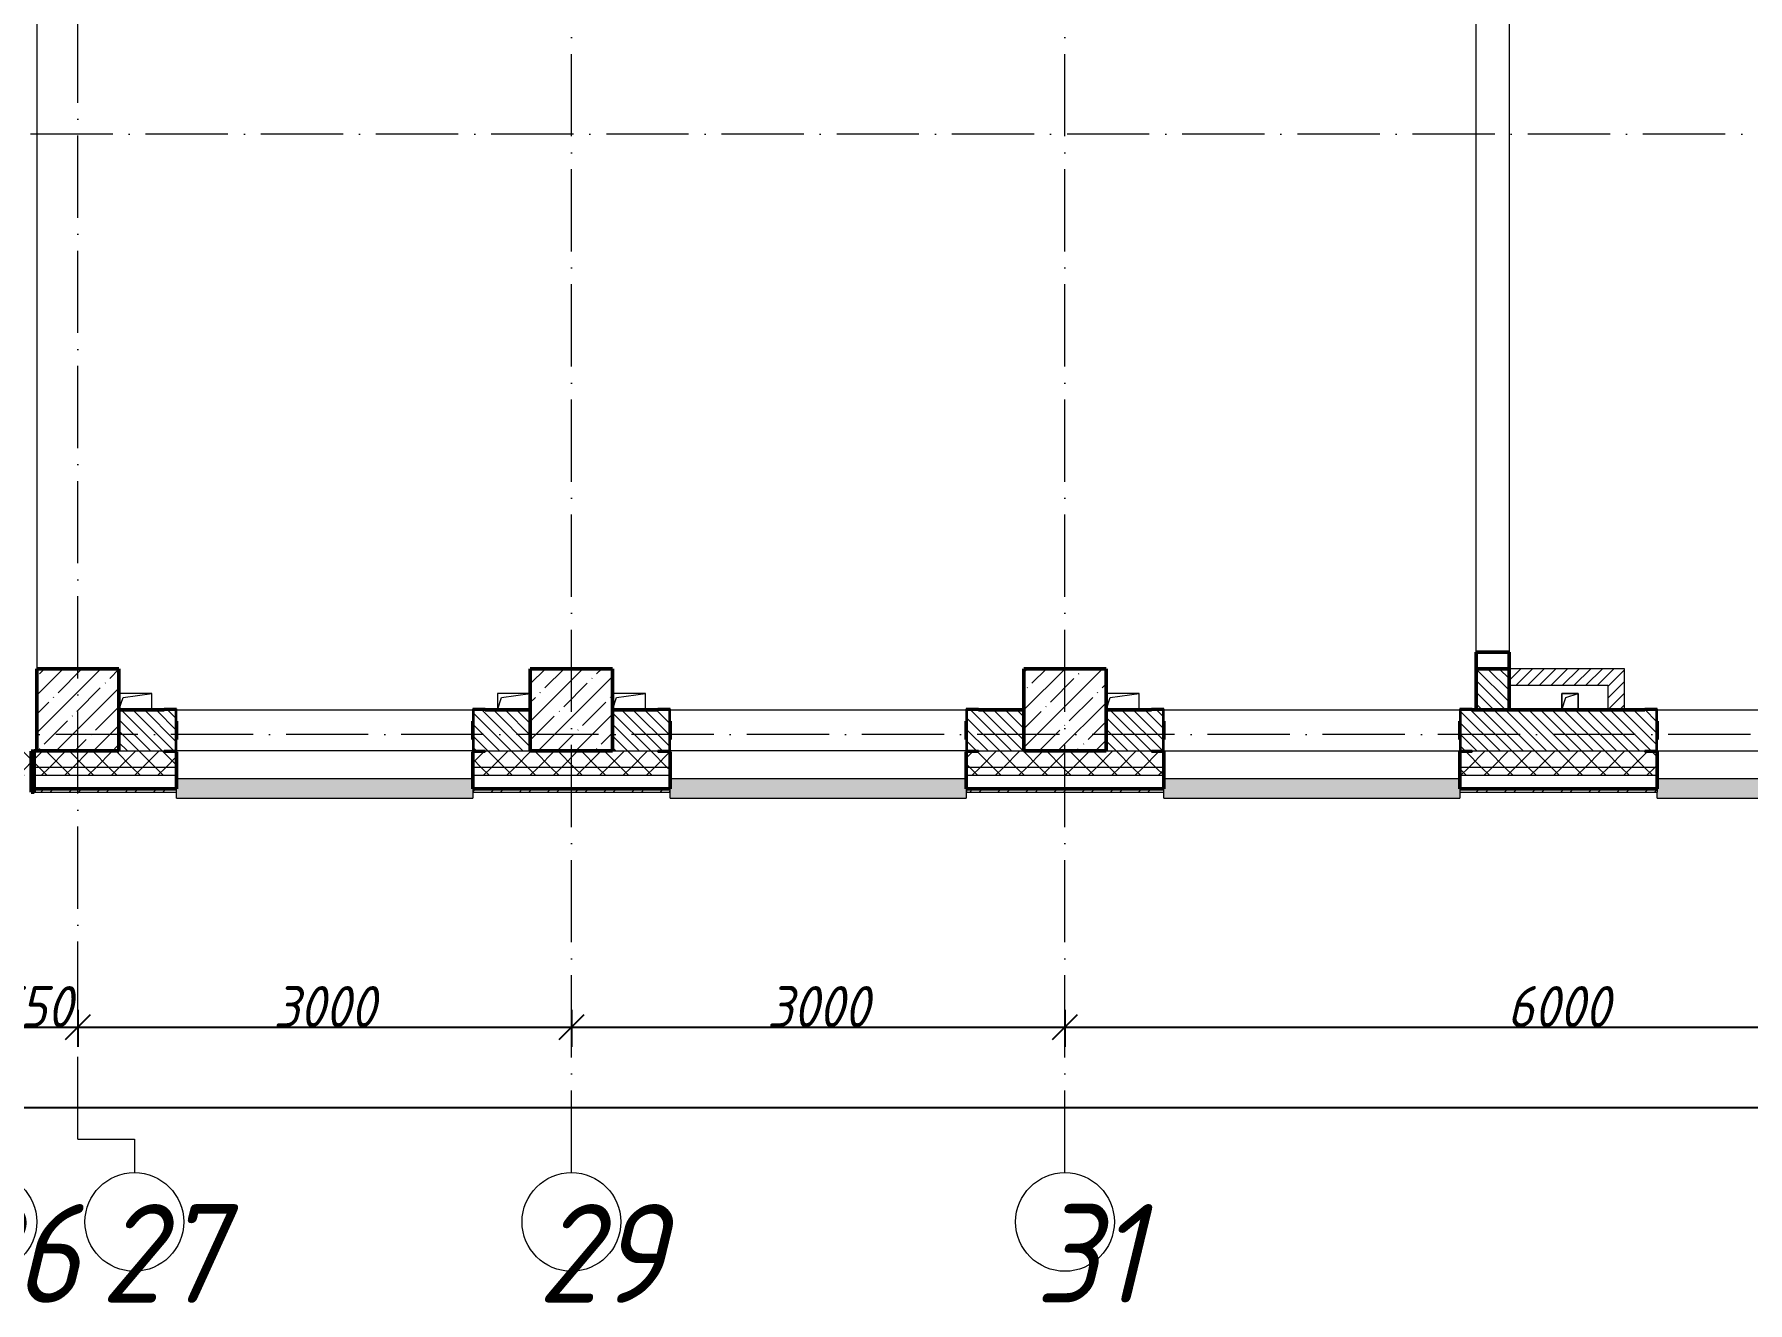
# Model space of a CAD drawing. Header units: millimetres. Extents: x -12989 to 629078, y -109036 to 555275.
# Drawn here: x 551348 to 561763, y 260618 to 268330 of the extents above; entities that cross this region are included whole.
import ezdxf

# ---------------------------------------------------------------- set-up
doc = ezdxf.new("R2010")
doc.units = ezdxf.units.MM
doc.linetypes.add('50_200_ШТРИХ_1Т_ш5_п1_п1_', pattern=[700, 500, -100, 0, -100])
for name, color, linetype, lineweight in [('A-____-____-DIMS', 7, 'Continuous', 9), ('A-FLOR-____-OTLN', 7, 'Continuous', 9), ('A-GENM-____-MCUT', 7, 'Continuous', 25), ('A-GENM-____-OTLN', 7, 'Continuous', 9), ('A-GENM-____-OTLN-1', 7, 'Continuous', 25), ('A-GLAZ-____-OTLN', 7, 'Continuous', 9), ('A-WALL-____-MCUT-2', 7, 'Continuous', 50), ('A-WALL-____-MCUT-3', 7, 'Continuous', 9), ('A-WALL-____-OTLN', 7, 'Continuous', 9), ('A-WALL-____-PATT-1', 7, 'Continuous', 9), ('A-WALL-FNSH-MCUT-1', 7, 'Continuous', 9), ('I-WALL-____-OTLN', 7, 'Continuous', 9), ('S-COLS-____-MCUT', 7, 'Continuous', 50), ('S-COLS-____-OTLN', 7, 'Continuous', 9), ('S-GRID-____-IDEN', 7, 'Continuous', 9), ('S-GRID-____-OTLN', 7, 'Continuous', 9), ('S-GRID-____-OTLN-1', 7, '50_200_ШТРИХ_1Т_ш5_п1_п1_', 9)]:
    doc.layers.add(name, color=color, linetype=linetype, lineweight=lineweight)
doc.layers.add('A-GLAZ-____-OTLN-1', color=7, linetype='Continuous', lineweight=9, true_color=0xc0c0c0)
doc.styles.add('ISOCPEUR_I', font='isocpeui.ttf', dxfattribs={"width": 0.9, "height": 2.5})
doc.styles.add('ISOCPEUR_I_9', font='isocpeui.ttf', dxfattribs={"width": 0.9, "height": 250})
doc.dimstyles.new('ISO-2_5_0_9К_БОЛЬШОЙ_ОСИ', dxfattribs={"dimscale": 304.8, "dimtxt": 248.995294, "dimasz": 0.492126, "dimexe": 0.393701, "dimexo": 0, "dimgap": 0, "dimtad": 1, "dimdec": 0, "dimzin": 0, "dimdsep": 46, "dimtxsty": 'ISOCPEUR_I_9', "dimblk1": 'OBLIQUE', "dimblk2": 'OBLIQUE', "dimsah": 1, "dimcen": 0.09, "dimdle": 0.393701, "dimazin": 0, "dimtfac": 1, "dimtdec": 4, "dimtix": 1, "dimtmove": 0, "dimatfit": 3, "dimfxl": 1, "dimtvp": 1, "dimtolj": 1, "dimtzin": 0, "dimarcsym": 2})
pattern_1 = [(135, (513013.31, 265891.49), (-35.35534, -35.35534), [])]
pattern_2 = [(45, (513013.31, 265891.49), (-35.35534, 35.35534), [])]
pattern_3 = [(45, (513013.31, 265891.49), (-70.71068, 70.71068), []), (135, (513013.31, 265891.49), (-70.71068, -70.71068), [])]

# ---------------------------------------------------------------- blocks, each defined once
blk = doc.blocks.new('BSC_Колонна _Прямоугольная - 500х500-V73-АР1_План отверстий 1 этажа в осях 1-64_А-ГГ')
at = {"layer": 'S-COLS-____-OTLN'}
h = blk.add_hatch(dxfattribs=at)
h.set_pattern_fill('FP_105', color=256, style=0, pattern_type=2)
h.set_pattern_definition([(45, (-41600, 1668.96), (-114.04925, 114.04925), []), (45, (-41485.95, 1668.96), (-114.04925, 114.04925), [201.613, -40.323, 3.353, -36.97])])
h.paths.add_polyline_path([(-80, -250), (250, -250), (250, 250), (-250, 250), (-250, -250)], flags=0)
at = {"layer": 'S-COLS-____-MCUT'}
for p, q in [((250, 250), (-250, 250)), ((-250, 250), (-250, -250)), ((250, -250), (250, 250)), ((-250, -250), (250, -250))]:
    blk.add_line(p, q, dxfattribs=at)
blk = doc.blocks.new('BSC_Колонна _Прямоугольная - 500х500-V96-АР1_План отверстий 1 этажа в осях 1-64_А-ГГ')
at = {"layer": 'S-COLS-____-OTLN'}
h = blk.add_hatch(dxfattribs=at)
h.set_pattern_fill('FP_128', color=256, style=0, pattern_type=2)
h.set_pattern_definition([(45, (-38600, 1668.96), (-114.04925, 114.04925), []), (45, (-38485.95, 1668.96), (-114.04925, 114.04925), [201.613, -40.323, 3.353, -36.97])])
h.paths.add_polyline_path([(-250, -250), (250, -250), (250, 250), (-250, 250), (-250, -177)], flags=0)
at = {"layer": 'S-COLS-____-MCUT'}
for p, q in [((250, 250), (-250, 250)), ((-250, 250), (-250, -250)), ((250, -250), (250, 250)), ((-250, -250), (250, -250))]:
    blk.add_line(p, q, dxfattribs=at)
blk = doc.blocks.new('BSC_Колонна _Прямоугольная - 500х500-V98-АР1_План отверстий 1 этажа в осях 1-64_А-ГГ')
at = {"layer": 'S-COLS-____-OTLN'}
h = blk.add_hatch(dxfattribs=at)
h.set_pattern_fill('FP_130', color=256, style=0, pattern_type=2)
h.set_pattern_definition([(45, (-44600, 1668.96), (-114.04925, 114.04925), []), (45, (-44485.95, 1668.96), (-114.04925, 114.04925), [201.613, -40.323, 3.353, -36.97])])
h.paths.add_polyline_path([(-250, -250), (250, -250), (250, 250), (-250, 250)], flags=0)
at = {"layer": 'S-COLS-____-MCUT'}
for p, q in [((250, 250), (-250, 250)), ((-250, 250), (-250, -250)), ((250, -250), (250, 250)), ((-250, -250), (250, -250))]:
    blk.add_line(p, q, dxfattribs=at)
blk = doc.blocks.new('Фахверк_СКБ_Уголок - 250_2700-27497298-АР1_План отверстий 1 этажа в осях 1-64_А-ГГ')
at = {"layer": 'A-GENM-____-MCUT'}
for p, q in [((200, 181), (125, 181)), ((125, 181), (125, 106)), ((125, 106), (131, 106)), ((131, 106), (131, 175)), ((131, 175), (200, 175)), ((200, 175), (200, 181)), ((131, -6), (125, -6)), ((125, -6), (125, -81)), ((125, -81), (200, -81)), ((131, -75), (131, -6)), ((200, -75), (131, -75)), ((200, -81), (200, -75))]:
    blk.add_line(p, q, dxfattribs=at)
blk = doc.blocks.new('AR_Отверстие прямоугольное _в плите_ - AR_Отверстие прямоугольное _в плите_-30459868-АР1_План отверстий 1 этажа в осях 1-64_А-ГГ')
at = {"layer": 'A-GENM-____-OTLN'}
for p, q in [((50, 50), (-50, 50)), ((-50, 50), (-50, -50)), ((-50, -50), (-25, 25)), ((-25, 25), (50, 50)), ((50, -50), (50, 50))]:
    blk.add_line(p, q, dxfattribs=at)
blk = doc.blocks.new('AR_Отверстие прямоугольное _в плите_ - AR_Отверстие прямоугольное _в плите_-V170-АР1_План отверстий 1 этажа в осях 1-64_А-ГГ')
at = {"layer": 'A-GENM-____-OTLN'}
for p, q in [((100, 50), (-100, 50)), ((-100, -50), (-75, 25)), ((-75, 25), (100, 50)), ((100, -50), (100, 50))]:
    blk.add_line(p, q, dxfattribs=at)
blk = doc.blocks.new('AR_Отверстие прямоугольное _в плите_ - AR_Отверстие прямоугольное _в плите_-30511715-АР1_План отверстий 1 этажа в осях 1-64_А-ГГ')
at = {"layer": 'A-GENM-____-OTLN'}
for p, q in [((100, 50), (-100, 50)), ((-100, 50), (-100, -50)), ((-100, -50), (-75, 25)), ((-75, 25), (100, 50))]:
    blk.add_line(p, q, dxfattribs=at)
blk = doc.blocks.new('Отлив_СКБ - Отлив витража_120_НВФ-31885687-АР1_План отверстий 1 этажа в осях 1-64_А-ГГ')
at = {"layer": 'A-GLAZ-____-OTLN-1'}
for points in [[(0, -2), (1800, -2), (1800, 0), (0, 0)], [(0, -120), (1800, -120), (1800, -2), (0, -2), (0, -83)]]:
    blk.add_hatch(color=256, dxfattribs=at).paths.add_polyline_path(points, flags=0)
at = {"layer": 'A-GLAZ-____-OTLN'}
for p, q in [((0, 0), (1800, 0)), ((1800, -2), (0, -2)), ((0, -120), (0, -83)), ((1800, -63), (1800, -120)), ((0, -120), (1800, -120))]:
    blk.add_line(p, q, dxfattribs=at)
blk = doc.blocks.new('Отлив_СКБ - Отлив витража_120_НВФ-V210-АР1_План отверстий 1 этажа в осях 1-64_А-ГГ')
at = {"layer": 'A-GLAZ-____-OTLN-1'}
for points in [[(0, -2), (1800, -2), (1800, 0), (0, 0)], [(51, -120), (1800, -120), (1800, -2), (0, -2), (0, -120)]]:
    blk.add_hatch(color=256, dxfattribs=at).paths.add_polyline_path(points, flags=0)
at = {"layer": 'A-GLAZ-____-OTLN'}
for p, q in [((0, 0), (1800, 0)), ((1800, -2), (0, -2)), ((0, -120), (0, -83)), ((1800, -83), (1800, -120)), ((0, -120), (1800, -120))]:
    blk.add_line(p, q, dxfattribs=at)
blk = doc.blocks.new('Стены 7 - Стены 4-31196221-АР1_План отверстий 1 этажа в осях 1-64_А-ГГ')
at = {"layer": 'A-WALL-____-MCUT-2'}
for p, q in [((-1799, 41030), (-1799, 41010)), ((-1549, 41030), (-1799, 41030)), ((-1799, 41010), (-1549, 41010)), ((-1549, 41010), (-1549, 41030))]:
    blk.add_line(p, q, dxfattribs=at)
blk = doc.blocks.new('BSC_Колонна _Прямоугольная1 - 200х100 _металл_-35572301-АР1_План отверстий 1 этажа в осях 1-64_А-ГГ')
at = {"layer": 'S-COLS-____-MCUT'}
for p, q in [((100, 50), (-100, 50)), ((-100, 50), (-100, -50)), ((100, -50), (100, 50)), ((-100, -50), (100, -50))]:
    blk.add_line(p, q, dxfattribs=at)
blk = doc.blocks.new('Ось сетки - Круг_Ø6_00__ISO-2_5_0_9K_-25732049-АР1_План отверстий 1 этажа в осях 1-64_А-ГГ')
at = {"layer": 'S-GRID-____-IDEN'}
blk.add_circle((0, 0), 3, dxfattribs=at)
blk = doc.blocks.new('_Oblique')
at = {"color": 0, "linetype": 'ByBlock', "lineweight": -2}
blk.add_line((-0.5, -0.5), (0.5, 0.5), dxfattribs=at)
blk = doc.blocks.new('*D5744')
at = {"layer": 'A-____-____-DIMS', "color": 0, "lineweight": -2, "transparency": 16777216}
for p, q in [((551063, 262399), (551063, 262173)), ((551613, 262399), (551613, 262173)), ((550943, 262293), (551733, 262293))]:
    blk.add_line(p, q, dxfattribs=at)
at = {"layer": 'Defpoints', "color": 0, "transparency": 16777216}
for p in [(551063, 262399), (551613, 262399), (551613, 262293)]:
    blk.add_point(p, dxfattribs=at)
at = {"layer": 'A-____-____-DIMS', "color": 0, "lineweight": -2, "transparency": 16777216, "xscale": 150, "yscale": 150, "zscale": 150, "rotation": 180}
blk.add_blockref('_Oblique', (551063, 262293), dxfattribs=at)
at = {"layer": 'A-____-____-DIMS', "color": 0, "lineweight": -2, "transparency": 16777216, "xscale": 150, "yscale": 150, "zscale": 150}
blk.add_blockref('_Oblique', (551613, 262293), dxfattribs=at)
at = {"layer": 'A-____-____-DIMS', "color": 0, "transparency": 16777216, "insert": (551338, 262418), "char_height": 250, "width": 568.86, "attachment_point": 5, "style": 'ISOCPEUR_I_9'}
blk.add_mtext('\\A1;550', dxfattribs=at)
blk = doc.blocks.new('*D5745')
at = {"layer": 'A-____-____-DIMS', "color": 0, "lineweight": -2, "transparency": 16777216}
for p, q in [((551613, 262399), (551613, 262173)), ((554613, 262399), (554613, 262173)), ((551493, 262293), (554733, 262293))]:
    blk.add_line(p, q, dxfattribs=at)
at = {"layer": 'Defpoints', "color": 0, "transparency": 16777216}
for p in [(551613, 262399), (554613, 262399), (554613, 262293)]:
    blk.add_point(p, dxfattribs=at)
at = {"layer": 'A-____-____-DIMS', "color": 0, "lineweight": -2, "transparency": 16777216, "xscale": 150, "yscale": 150, "zscale": 150, "rotation": 180}
blk.add_blockref('_Oblique', (551613, 262293), dxfattribs=at)
at = {"layer": 'A-____-____-DIMS', "color": 0, "lineweight": -2, "transparency": 16777216, "xscale": 150, "yscale": 150, "zscale": 150}
blk.add_blockref('_Oblique', (554613, 262293), dxfattribs=at)
at = {"layer": 'A-____-____-DIMS', "color": 0, "transparency": 16777216, "insert": (553113, 262418), "char_height": 250, "width": 758.48, "attachment_point": 5, "style": 'ISOCPEUR_I_9'}
blk.add_mtext('\\A1;3000', dxfattribs=at)
blk = doc.blocks.new('*D5746')
at = {"layer": 'A-____-____-DIMS', "color": 0, "lineweight": -2, "transparency": 16777216}
for p, q in [((554613, 262399), (554613, 262173)), ((557613, 262399), (557613, 262173)), ((554493, 262293), (557733, 262293))]:
    blk.add_line(p, q, dxfattribs=at)
at = {"layer": 'Defpoints', "color": 0, "transparency": 16777216}
for p in [(554613, 262399), (557613, 262399), (557613, 262293)]:
    blk.add_point(p, dxfattribs=at)
at = {"layer": 'A-____-____-DIMS', "color": 0, "lineweight": -2, "transparency": 16777216, "xscale": 150, "yscale": 150, "zscale": 150, "rotation": 180}
blk.add_blockref('_Oblique', (554613, 262293), dxfattribs=at)
at = {"layer": 'A-____-____-DIMS', "color": 0, "lineweight": -2, "transparency": 16777216, "xscale": 150, "yscale": 150, "zscale": 150}
blk.add_blockref('_Oblique', (557613, 262293), dxfattribs=at)
at = {"layer": 'A-____-____-DIMS', "color": 0, "transparency": 16777216, "insert": (556113, 262418), "char_height": 250, "width": 758.48, "attachment_point": 5, "style": 'ISOCPEUR_I_9'}
blk.add_mtext('\\A1;3000', dxfattribs=at)
blk = doc.blocks.new('*D5747')
at = {"layer": 'A-____-____-DIMS', "color": 0, "lineweight": -2, "transparency": 16777216}
for p, q in [((557613, 262399), (557613, 262173)), ((563613, 262399), (563613, 262173)), ((557493, 262293), (563733, 262293))]:
    blk.add_line(p, q, dxfattribs=at)
at = {"layer": 'Defpoints', "color": 0, "transparency": 16777216}
for p in [(557613, 262399), (563613, 262399), (563613, 262293)]:
    blk.add_point(p, dxfattribs=at)
at = {"layer": 'A-____-____-DIMS', "color": 0, "lineweight": -2, "transparency": 16777216, "xscale": 150, "yscale": 150, "zscale": 150, "rotation": 180}
blk.add_blockref('_Oblique', (557613, 262293), dxfattribs=at)
at = {"layer": 'A-____-____-DIMS', "color": 0, "lineweight": -2, "transparency": 16777216, "xscale": 150, "yscale": 150, "zscale": 150}
blk.add_blockref('_Oblique', (563613, 262293), dxfattribs=at)
at = {"layer": 'A-____-____-DIMS', "color": 0, "transparency": 16777216, "insert": (560613, 262418), "char_height": 250, "width": 758.48, "attachment_point": 5, "style": 'ISOCPEUR_I_9'}
blk.add_mtext('\\A1;6000', dxfattribs=at)
blk = doc.blocks.new('*D5763')
at = {"layer": 'A-____-____-DIMS', "color": 0, "lineweight": -2, "transparency": 16777216}
for p, q in [((510663, 261911), (510663, 261685)), ((614163, 261911), (614163, 261685)), ((510543, 261805), (614283, 261805))]:
    blk.add_line(p, q, dxfattribs=at)
at = {"layer": 'Defpoints', "color": 0, "transparency": 16777216}
for p in [(510663, 261911), (614163, 261911), (614163, 261805)]:
    blk.add_point(p, dxfattribs=at)
at = {"layer": 'A-____-____-DIMS', "color": 0, "lineweight": -2, "transparency": 16777216, "xscale": 150, "yscale": 150, "zscale": 150, "rotation": 180}
blk.add_blockref('_Oblique', (510663, 261805), dxfattribs=at)
at = {"layer": 'A-____-____-DIMS', "color": 0, "lineweight": -2, "transparency": 16777216, "xscale": 150, "yscale": 150, "zscale": 150}
blk.add_blockref('_Oblique', (614163, 261805), dxfattribs=at)
at = {"layer": 'A-____-____-DIMS', "color": 0, "transparency": 16777216, "insert": (562413, 261930), "char_height": 250, "width": 1080.26, "attachment_point": 5, "style": 'ISOCPEUR_I_9'}
blk.add_mtext('\\A1;103500', dxfattribs=at)

msp = doc.modelspace()

# ---------------------------------------------------------------- hatches: boundary and pattern name
at = {"layer": 'A-WALL-____-PATT-1'}
h = msp.add_hatch(dxfattribs=at)
h.set_pattern_fill('FP_6', color=256, style=0, pattern_type=2)
h.set_pattern_definition(pattern_1)
h.paths.add_polyline_path([(560313.3109, 264222.5335), (560313.3109, 264472.5335), (560113.3109, 264472.5335), (560113.3109, 264222.5335)], flags=0)
h = msp.add_hatch(dxfattribs=at)
h.set_pattern_fill('FP_5', color=256, style=0, pattern_type=2)
h.set_pattern_definition(pattern_2)
h.paths.add_polyline_path([(560913.3109, 264372.5335), (561013.3109, 264372.5335), (561013.3109, 264472.5335), (560313.3109, 264472.5335), (560313.3109, 264372.5335), (560719.8966, 264372.5335)], flags=0)
h = msp.add_hatch(dxfattribs=at)
h.set_pattern_fill('FP_5', color=256, style=0, pattern_type=2)
h.set_pattern_definition(pattern_2)
h.paths.add_polyline_path([(561013.3109, 264222.5335), (561013.3109, 264372.5335), (560913.3109, 264372.5335), (560913.3109, 264222.5335)], flags=0)
h = msp.add_hatch(dxfattribs=at)
h.set_pattern_fill('FP_6', color=256, style=0, pattern_type=2)
h.set_pattern_definition(pattern_1)
h.paths.add_polyline_path([(554088.3109, 263972.5335), (554363.3109, 263972.5335), (554363.3109, 264222.5335), (554019.3109, 264222.5335), (554019.3109, 264153.5335), (554013.3109, 264153.5335), (554013.3109, 264041.5335), (554019.3109, 264041.5335), (554019.3109, 263972.5335)], flags=0)
h.paths.add_polyline_path([(552207.3109, 263972.5335), (552207.3109, 264041.5335), (552213.3109, 264041.5335), (552213.3109, 264153.5335), (552207.3109, 264153.5335), (552207.3109, 264222.5335), (551863.3109, 264222.5335), (551863.3109, 263972.5335), (552138.3109, 263972.5335)], flags=0)
h = msp.add_hatch(dxfattribs=at)
h.set_pattern_fill('FP_6', color=256, style=0, pattern_type=2)
h.set_pattern_definition(pattern_1)
h.paths.add_polyline_path([(557184.968, 263972.5335), (557363.3109, 263972.5335), (557363.3109, 264222.5335), (557019.3109, 264222.5335), (557019.3109, 264153.5335), (557013.3109, 264153.5335), (557013.3109, 264041.5335), (557019.3109, 264041.5335), (557019.3109, 263972.5335), (557088.3109, 263972.5335)], flags=0)
h.paths.add_polyline_path([(555207.3109, 263972.5335), (555207.3109, 264041.5335), (555213.3109, 264041.5335), (555213.3109, 264153.5335), (555207.3109, 264153.5335), (555207.3109, 264222.5335), (554863.3109, 264222.5335), (554863.3109, 263972.5335), (555138.3109, 263972.5335)], flags=0)
h = msp.add_hatch(dxfattribs=at)
h.set_pattern_fill('FP_6', color=256, style=0, pattern_type=2)
h.set_pattern_definition(pattern_1)
h.paths.add_polyline_path([(563019.3109, 263972.5335), (563363.3109, 263972.5335), (563363.3109, 264222.5335), (563019.3109, 264222.5335), (563019.3109, 264153.5335), (563013.3109, 264153.5335), (563013.3109, 264041.5335), (563019.3109, 264041.5335), (563019.3109, 263976.8192)], flags=0)
h.paths.add_polyline_path([(560719.8966, 263972.5335), (561207.3109, 263972.5335), (561207.3109, 264041.5335), (561213.3109, 264041.5335), (561213.3109, 264153.5335), (561207.3109, 264153.5335), (561207.3109, 264222.5335), (560019.3109, 264222.5335), (560019.3109, 264153.5335), (560013.3109, 264153.5335), (560013.3109, 264041.5335), (560019.3109, 264041.5335), (560019.3109, 263972.5335), (560088.3109, 263972.5335)], flags=0)
h.paths.add_polyline_path([(557863.3109, 263972.5335), (558207.3109, 263972.5335), (558207.3109, 264041.5335), (558213.3109, 264041.5335), (558213.3109, 264153.5335), (558207.3109, 264153.5335), (558207.3109, 264222.5335), (557863.3109, 264222.5335)], flags=0)
h = msp.add_hatch(dxfattribs=at)
h.set_pattern_fill('FP_1', color=256, style=0, pattern_type=2)
h.set_pattern_definition(pattern_3)
h.paths.add_polyline_path([(613743.8252, 263872.5335), (614263.3109, 263872.5335), (614263.3109, 263972.5335), (605238.3109, 263972.5335), (605238.3109, 263966.5335), (605163.3109, 263966.5335), (605163.3109, 263872.5335), (611976.3609, 263872.5335)], flags=0)
h.paths.add_polyline_path([(603139.0395, 263872.5335), (603363.3109, 263872.5335), (603363.3109, 263966.5335), (603288.3109, 263966.5335), (603288.3109, 263972.5335), (598513.3109, 263972.5335), (598513.3109, 263872.5335), (602255.3073, 263872.5335)], flags=0)
h.paths.add_polyline_path([(597113.3109, 263872.5335), (597113.3109, 263972.5335), (596513.3109, 263972.5335), (596513.3109, 263872.5335)], flags=0)
h.paths.add_polyline_path([(594413.3109, 263872.5335), (594413.3109, 263972.5335), (593288.3109, 263972.5335), (593288.3109, 263966.5335), (593213.3109, 263966.5335), (593213.3109, 263872.5335), (594301.718, 263872.5335)], flags=0)
h.paths.add_polyline_path([(591413.3109, 263872.5335), (591413.3109, 263966.5335), (591338.3109, 263966.5335), (591338.3109, 263972.5335), (590288.3109, 263972.5335), (590288.3109, 263966.5335), (590213.3109, 263966.5335), (590213.3109, 263872.5335), (590766.7895, 263872.5335)], flags=0)
h.paths.add_polyline_path([(587288.3109, 263872.5335), (588413.3109, 263872.5335), (588413.3109, 263972.5335), (587288.3109, 263972.5335), (587288.3109, 263966.5335), (587213.3109, 263966.5335), (587213.3109, 263872.5335), (587231.8609, 263872.5335)], flags=0)
h.paths.add_polyline_path([(585413.3109, 263872.5335), (585413.3109, 263972.5335), (584088.3109, 263972.5335), (584088.3109, 263966.5335), (584013.3109, 263966.5335), (584013.3109, 263872.5335), (584580.6645, 263872.5335)], flags=0)
h.paths.add_polyline_path([(581929.468, 263872.5335), (582213.3109, 263872.5335), (582213.3109, 263966.5335), (582138.3109, 263966.5335), (582138.3109, 263972.5335), (581088.3109, 263972.5335), (581088.3109, 263966.5335), (581013.3109, 263966.5335), (581013.3109, 263872.5335), (581863.3109, 263872.5335)], flags=0)
h.paths.add_polyline_path([(575743.343, 263872.5335), (576213.3109, 263872.5335), (576213.3109, 263966.5335), (576138.3109, 263966.5335), (576138.3109, 263972.5335), (575088.3109, 263972.5335), (575088.3109, 263966.5335), (575013.3109, 263966.5335), (575013.3109, 263872.5335), (575363.3109, 263872.5335)], flags=0)
h.paths.add_polyline_path([(573213.3109, 263872.5335), (573213.3109, 263966.5335), (573138.3109, 263966.5335), (573138.3109, 263972.5335), (572088.3109, 263972.5335), (572088.3109, 263966.5335), (572013.3109, 263966.5335), (572013.3109, 263872.5335), (573092.1466, 263872.5335)], flags=0)
h.paths.add_polyline_path([(569557.218, 263872.5335), (570213.3109, 263872.5335), (570213.3109, 263966.5335), (570138.3109, 263966.5335), (570138.3109, 263972.5335), (569088.3109, 263972.5335), (569088.3109, 263966.5335), (569013.3109, 263966.5335), (569013.3109, 263872.5335), (569088.3109, 263872.5335)], flags=0)
h.paths.add_polyline_path([(566906.0216, 263872.5335), (567213.3109, 263872.5335), (567213.3109, 263966.5335), (567138.3109, 263966.5335), (567138.3109, 263972.5335), (566088.3109, 263972.5335), (566088.3109, 263966.5335), (566013.3109, 263966.5335), (566013.3109, 263872.5335), (566863.3109, 263872.5335)], flags=0)
h.paths.add_polyline_path([(563363.3109, 263872.5335), (564213.3109, 263872.5335), (564213.3109, 263966.5335), (564138.3109, 263966.5335), (564138.3109, 263972.5335), (563088.3109, 263972.5335), (563088.3109, 263966.5335), (563013.3109, 263966.5335), (563013.3109, 263872.5335), (563088.3109, 263872.5335)], flags=0)
h.paths.add_polyline_path([(561207.3109, 263872.5335), (561213.3109, 263872.5335), (561213.3109, 263966.5335), (561138.3109, 263966.5335), (561138.3109, 263972.5335), (560088.3109, 263972.5335), (560088.3109, 263966.5335), (560013.3109, 263966.5335), (560013.3109, 263872.5335), (561138.3109, 263872.5335)], flags=0)
h.paths.add_polyline_path([(558068.7002, 263872.5335), (558213.3109, 263872.5335), (558213.3109, 263966.5335), (558138.3109, 263966.5335), (558138.3109, 263972.5335), (557088.3109, 263972.5335), (557088.3109, 263966.5335), (557013.3109, 263966.5335), (557013.3109, 263872.5335), (557863.3109, 263872.5335)], flags=0)
h.paths.add_polyline_path([(555138.3109, 263872.5335), (555213.3109, 263872.5335), (555213.3109, 263966.5335), (555138.3109, 263966.5335), (555138.3109, 263972.5335), (554088.3109, 263972.5335), (554088.3109, 263966.5335), (554013.3109, 263966.5335), (554013.3109, 263872.5335), (554863.3109, 263872.5335)], flags=0)
h.paths.add_polyline_path([(551882.5751, 263872.5335), (552213.3109, 263872.5335), (552213.3109, 263966.5335), (552138.3109, 263966.5335), (552138.3109, 263972.5335), (551348.3109, 263972.5335), (551348.3109, 263872.5335), (551863.3109, 263872.5335)], flags=0)
h.paths.add_polyline_path([(551328.3109, 263872.5335), (551328.3109, 263972.5335), (550809.3109, 263972.5335), (550809.3109, 263872.5335), (550998.843, 263872.5335)], flags=0)
h.paths.add_polyline_path([(539510.3251, 263872.5335), (540013.3109, 263872.5335), (540013.3109, 263966.5335), (539938.3109, 263966.5335), (539938.3109, 263972.5335), (538809.3109, 263972.5335), (538809.3109, 263872.5335)], flags=0)
h.paths.add_polyline_path([(536938.3109, 263872.5335), (537013.3109, 263872.5335), (537013.3109, 263966.5335), (536938.3109, 263966.5335), (536938.3109, 263972.5335), (535888.3109, 263972.5335), (535888.3109, 263966.5335), (535813.3109, 263966.5335), (535813.3109, 263972.5335), (535809.3109, 263972.5335), (535809.3109, 263872.5335), (535975.3966, 263872.5335)], flags=0)
h.paths.add_polyline_path([(534013.3109, 263872.5335), (534013.3109, 263966.5335), (533938.3109, 263966.5335), (533938.3109, 263972.5335), (532809.3109, 263972.5335), (532809.3109, 263872.5335), (533324.2001, 263872.5335)], flags=0)
h.paths.add_polyline_path([(531013.3109, 263872.5335), (531013.3109, 263966.5335), (530938.3109, 263966.5335), (530938.3109, 263972.5335), (529809.3109, 263972.5335), (529809.3109, 263872.5335), (530673.0037, 263872.5335)], flags=0)
h.paths.add_polyline_path([(527413.3109, 263872.5335), (528013.3109, 263872.5335), (528013.3109, 263966.5335), (527938.3109, 263966.5335), (527938.3109, 263972.5335), (526888.3109, 263972.5335), (526888.3109, 263966.5335), (526813.3109, 263966.5335), (526813.3109, 263972.5335), (526809.3109, 263972.5335), (526809.3109, 263872.5335), (527138.0751, 263872.5335)], flags=0)
h.paths.add_polyline_path([(525807.3109, 263872.5335), (525813.3109, 263872.5335), (525813.3109, 263966.5335), (525738.3109, 263966.5335), (525738.3109, 263972.5335), (520488.3109, 263972.5335), (520488.3109, 263966.5335), (520413.3109, 263966.5335), (520413.3109, 263872.5335), (525738.3109, 263872.5335)], flags=0)
h.paths.add_polyline_path([(518300.7537, 263872.5335), (519417.3109, 263872.5335), (519417.3109, 263972.5335), (519413.3109, 263972.4447), (519413.3109, 263966.5335), (519338.3109, 263966.5335), (519338.3109, 263972.5335), (514913.3109, 263972.5335), (514913.3109, 263872.5335), (516533.2894, 263872.5335)], flags=0)
h.paths.add_polyline_path([(513513.3109, 263872.5335), (513513.3109, 263972.5335), (512913.3109, 263972.5335), (512913.3109, 263872.5335), (512998.3608, 263872.5335)], flags=0)
h.paths.add_polyline_path([(510563.3109, 263872.5335), (510813.3109, 263872.5335), (510813.3109, 263972.5335), (510563.3109, 263972.5335)], flags=0)
h = msp.add_hatch(dxfattribs=at)
h.set_pattern_fill('FP_1', color=256, style=0, pattern_type=2)
h.set_pattern_definition(pattern_3)
h.paths.add_polyline_path([(613743.8252, 263822.5335), (614363.3109, 263822.5335), (614363.3109, 263872.5335), (605163.3109, 263872.5335), (605163.3109, 263822.5335), (611976.3609, 263822.5335)], flags=0)
h.paths.add_polyline_path([(602255.3073, 263822.5335), (603363.3109, 263822.5335), (603363.3109, 263872.5335), (598513.3109, 263872.5335), (598513.3109, 263822.5335), (601371.5752, 263822.5335)], flags=0)
h.paths.add_polyline_path([(596513.3109, 263822.5335), (597113.3109, 263822.5335), (597113.3109, 263872.5335), (596513.3109, 263872.5335)], flags=0)
h.paths.add_polyline_path([(593213.3109, 263822.5335), (594413.3109, 263822.5335), (594413.3109, 263872.5335), (593213.3109, 263872.5335)], flags=0)
h.paths.add_polyline_path([(590766.7895, 263822.5335), (591413.3109, 263822.5335), (591413.3109, 263872.5335), (590213.3109, 263872.5335), (590213.3109, 263822.5335)], flags=0)
h.paths.add_polyline_path([(587231.8609, 263822.5335), (588413.3109, 263822.5335), (588413.3109, 263872.5335), (587213.3109, 263872.5335), (587213.3109, 263822.5335)], flags=0)
h.paths.add_polyline_path([(585413.3109, 263822.5335), (585413.3109, 263872.5335), (584013.3109, 263872.5335), (584013.3109, 263822.5335), (584580.6645, 263822.5335)], flags=0)
h.paths.add_polyline_path([(582213.3109, 263822.5335), (582213.3109, 263872.5335), (581013.3109, 263872.5335), (581013.3109, 263822.5335), (581929.468, 263822.5335)], flags=0)
h.paths.add_polyline_path([(575013.3109, 263822.5335), (576213.3109, 263822.5335), (576213.3109, 263872.5335), (575013.3109, 263872.5335)], flags=0)
h.paths.add_polyline_path([(573213.3109, 263822.5335), (573213.3109, 263872.5335), (572013.3109, 263872.5335), (572013.3109, 263822.5335), (573092.1466, 263822.5335)], flags=0)
h.paths.add_polyline_path([(569557.218, 263822.5335), (570213.3109, 263822.5335), (570213.3109, 263872.5335), (569013.3109, 263872.5335), (569013.3109, 263822.5335)], flags=0)
h.paths.add_polyline_path([(567213.3109, 263822.5335), (567213.3109, 263872.5335), (566013.3109, 263872.5335), (566013.3109, 263822.5335), (566906.0216, 263822.5335)], flags=0)
h.paths.add_polyline_path([(564213.3109, 263822.5335), (564213.3109, 263872.5335), (563013.3109, 263872.5335), (563013.3109, 263822.5335), (563371.093, 263822.5335)], flags=0)
h.paths.add_polyline_path([(561213.3109, 263822.5335), (561213.3109, 263872.5335), (560013.3109, 263872.5335), (560013.3109, 263822.5335), (560719.8966, 263822.5335)], flags=0)
h.paths.add_polyline_path([(557013.3109, 263822.5335), (558213.3109, 263822.5335), (558213.3109, 263872.5335), (557013.3109, 263872.5335)], flags=0)
h.paths.add_polyline_path([(554013.3109, 263822.5335), (555213.3109, 263822.5335), (555213.3109, 263872.5335), (554013.3109, 263872.5335)], flags=0)
h.paths.add_polyline_path([(551348.3109, 263822.5335), (552213.3109, 263822.5335), (552213.3109, 263872.5335), (551348.3109, 263872.5335)], flags=0)
h.paths.add_polyline_path([(550809.3109, 263822.5335), (551328.3109, 263822.5335), (551328.3109, 263872.5335), (550809.3109, 263872.5335)], flags=0)
h.paths.add_polyline_path([(539510.3251, 263822.5335), (540013.3109, 263822.5335), (540013.3109, 263872.5335), (538809.3109, 263872.5335), (538809.3109, 263822.5335)], flags=0)
h.paths.add_polyline_path([(535809.3109, 263822.5335), (537013.3109, 263822.5335), (537013.3109, 263872.5335), (535809.3109, 263872.5335)], flags=0)
h.paths.add_polyline_path([(532809.3109, 263822.5335), (534013.3109, 263822.5335), (534013.3109, 263872.5335), (532809.3109, 263872.5335)], flags=0)
h.paths.add_polyline_path([(531013.3109, 263822.5335), (531013.3109, 263872.5335), (529809.3109, 263872.5335), (529809.3109, 263822.5335), (530673.0037, 263822.5335)], flags=0)
h.paths.add_polyline_path([(528013.3109, 263822.5335), (528013.3109, 263872.5335), (526809.3109, 263872.5335), (526809.3109, 263822.5335), (527138.0751, 263822.5335)], flags=0)
h.paths.add_polyline_path([(525370.6108, 263822.5335), (525813.3109, 263822.5335), (525813.3109, 263872.5335), (520413.3109, 263872.5335), (520413.3109, 263822.5335), (523603.1465, 263822.5335)], flags=0)
h.paths.add_polyline_path([(518300.7537, 263822.5335), (519417.3109, 263822.5335), (519417.3109, 263872.5335), (514913.3109, 263872.5335), (514913.3109, 263822.5335), (516533.2894, 263822.5335)], flags=0)
h.paths.add_polyline_path([(513513.3109, 263822.5335), (513513.3109, 263872.5335), (512913.3109, 263872.5335), (512913.3109, 263822.5335), (512998.3608, 263822.5335)], flags=0)
h.paths.add_polyline_path([(510563.3109, 263822.5335), (510813.3109, 263822.5335), (510813.3109, 263872.5335), (510563.3109, 263872.5335)], flags=0)
h = msp.add_hatch(dxfattribs=at)
h.set_pattern_fill('FP_3', color=256, style=0, pattern_type=2)
h.set_pattern_definition([(45, (513013.31, 265891.49), (-85.53659, 85.53659), []), (45, (513070.34, 265891.49), (-85.53659, 85.53659), [])])
h.paths.add_polyline_path([(584580.6645, 263722.5335), (584878.3109, 263722.5335), (584878.3109, 263742.5335), (584014.3109, 263742.5335), (584014.3109, 263722.5335)], flags=0)
h.paths.add_polyline_path([(582214.3109, 263722.5335), (582214.3109, 263742.5335), (581013.3109, 263742.5335), (581013.3109, 263722.5335), (581929.468, 263722.5335)], flags=0)
h.paths.add_polyline_path([(575743.343, 263722.5335), (576213.3109, 263722.5335), (576213.3109, 263742.5335), (575013.3109, 263742.5335), (575013.3109, 263722.5335)], flags=0)
h.paths.add_polyline_path([(573213.3109, 263722.5335), (573213.3109, 263742.5335), (572013.3109, 263742.5335), (572013.3109, 263722.5335), (573092.1466, 263722.5335)], flags=0)
h.paths.add_polyline_path([(569557.218, 263722.5335), (570213.3109, 263722.5335), (570213.3109, 263742.5335), (569013.3109, 263742.5335), (569013.3109, 263722.5335)], flags=0)
h.paths.add_polyline_path([(566906.0216, 263722.5335), (567213.3109, 263722.5335), (567213.3109, 263742.5335), (566013.3109, 263742.5335), (566013.3109, 263722.5335), (566022.2894, 263722.5335)], flags=0)
h.paths.add_polyline_path([(564213.3109, 263722.5335), (564213.3109, 263742.5335), (563014.3109, 263742.5335), (563014.3109, 263722.5335), (563371.093, 263722.5335)], flags=0)
h.paths.add_polyline_path([(561214.3109, 263722.5335), (561214.3109, 263742.5335), (560013.3109, 263742.5335), (560013.3109, 263722.5335), (560719.8966, 263722.5335)], flags=0)
h.paths.add_polyline_path([(558068.7002, 263722.5335), (558213.3109, 263722.5335), (558213.3109, 263742.5335), (557014.3109, 263742.5335), (557014.3109, 263722.5335), (557184.968, 263722.5335)], flags=0)
h.paths.add_polyline_path([(555214.3109, 263722.5335), (555214.3109, 263742.5335), (554013.3109, 263742.5335), (554013.3109, 263722.5335), (554533.7716, 263722.5335)], flags=0)
h.paths.add_polyline_path([(551882.5751, 263722.5335), (552213.3109, 263722.5335), (552213.3109, 263742.5335), (551348.3109, 263742.5335), (551348.3109, 263722.5335), (551440.7091, 263722.5335)], flags=0)

# ---------------------------------------------------------------- linework, layer by layer
at = {"layer": 'A-FLOR-____-OTLN'}
for p, q in [((551363.3109, 271372.5335), (551363.3109, 264472.5335)), ((560633.3109, 264322.5335), (560733.3109, 264322.5335)), ((560633.3109, 264222.5335), (560633.3109, 264322.5335)), ((560733.3109, 264322.5335), (560733.3109, 264222.5335))]:
    msp.add_line(p, q, dxfattribs=at)
at = {"layer": 'A-WALL-____-MCUT-2'}
for p, q in [((560113.3109, 264472.5335), (560113.3109, 264222.5335)), ((560313.3109, 264222.5335), (560313.3109, 264472.5335)), ((552138.3109, 264222.5335), (551863.3109, 264222.5335)), ((552213.3109, 264041.5335), (552213.3109, 264153.5335)), ((554013.3109, 264153.5335), (554013.3109, 264041.5335)), ((554363.3109, 264222.5335), (554088.3109, 264222.5335)), ((555138.3109, 264222.5335), (554863.3109, 264222.5335)), ((555213.3109, 264041.5335), (555213.3109, 264153.5335)), ((557013.3109, 264153.5335), (557013.3109, 264041.5335)), ((557363.3109, 264222.5335), (557088.3109, 264222.5335)), ((558138.3109, 264222.5335), (557863.3109, 264222.5335)), ((558213.3109, 264041.5335), (558213.3109, 264153.5335)), ((560013.3109, 264153.5335), (560013.3109, 264041.5335)), ((561138.3109, 264222.5335), (560088.3109, 264222.5335)), ((560113.3109, 264222.5335), (560313.3109, 264222.5335)), ((561213.3109, 264041.5335), (561213.3109, 264153.5335)), ((551363.3109, 263972.5335), (551348.3109, 263972.5335)), ((551348.3109, 263972.5335), (551348.3109, 263742.5335)), ((552213.3109, 263742.5335), (552213.3109, 263966.5335)), ((554013.3109, 263966.5335), (554013.3109, 263742.5335)), ((555213.3109, 263742.5335), (555213.3109, 263966.5335)), ((557013.3109, 263966.5335), (557013.3109, 263742.5335)), ((558213.3109, 263742.5335), (558213.3109, 263966.5335)), ((560013.3109, 263966.5335), (560013.3109, 263742.5335)), ((561213.3109, 263742.5335), (561213.3109, 263966.5335)), ((551348.3109, 263742.5335), (552213.3109, 263742.5335)), ((554013.3109, 263742.5335), (555213.3109, 263742.5335)), ((557013.3109, 263742.5335), (558213.3109, 263742.5335)), ((560013.3109, 263742.5335), (561213.3109, 263742.5335))]:
    msp.add_line(p, q, dxfattribs=at)
at = {"layer": 'A-WALL-____-MCUT-3'}
for p, q in [((551863.3109, 263972.5335), (552138.3109, 263972.5335)), ((554088.3109, 263972.5335), (554363.3109, 263972.5335)), ((554863.3109, 263972.5335), (555138.3109, 263972.5335)), ((557088.3109, 263972.5335), (557363.3109, 263972.5335)), ((557863.3109, 263972.5335), (558138.3109, 263972.5335)), ((560088.3109, 263972.5335), (561138.3109, 263972.5335)), ((552213.3109, 263872.5335), (551348.3109, 263872.5335)), ((552213.3109, 263822.5335), (551348.3109, 263822.5335)), ((555213.3109, 263872.5335), (554013.3109, 263872.5335)), ((555213.3109, 263822.5335), (554013.3109, 263822.5335)), ((558213.3109, 263872.5335), (557013.3109, 263872.5335)), ((558213.3109, 263822.5335), (557013.3109, 263822.5335)), ((561213.3109, 263872.5335), (560013.3109, 263872.5335)), ((561213.3109, 263822.5335), (560013.3109, 263822.5335))]:
    msp.add_line(p, q, dxfattribs=at)
at = {"layer": 'A-WALL-____-OTLN'}
for p, q in [((552213.3109, 264222.5335), (554013.3109, 264222.5335)), ((555213.3109, 264222.5335), (557013.3109, 264222.5335)), ((558213.3109, 264222.5335), (560013.3109, 264222.5335)), ((561213.3109, 264222.5335), (563013.3109, 264222.5335)), ((554013.3109, 263972.5335), (552213.3109, 263972.5335)), ((557013.3109, 263972.5335), (555213.3109, 263972.5335)), ((558213.3109, 263972.5335), (560013.3109, 263972.5335)), ((561213.3109, 263972.5335), (563013.3109, 263972.5335))]:
    msp.add_line(p, q, dxfattribs=at)
at = {"layer": 'A-WALL-FNSH-MCUT-1'}
for p, q in [((561013.3109, 264472.5335), (560313.3109, 264472.5335)), ((561013.3109, 264222.5335), (561013.3109, 264472.5335)), ((560313.3109, 264372.5335), (560913.3109, 264372.5335)), ((560913.3109, 264372.5335), (560913.3109, 264222.5335)), ((551348.3109, 263742.5335), (551348.3109, 263722.5335)), ((551348.3109, 263722.5335), (552213.3109, 263722.5335)), ((552213.3109, 263722.5335), (552213.3109, 263742.5335)), ((552213.3109, 263742.5335), (552213.3109, 263742.5335)), ((554013.3109, 263742.5335), (554013.3109, 263722.5335)), ((554013.3109, 263722.5335), (555214.3109, 263722.5335)), ((555214.3109, 263742.5335), (555213.3109, 263742.5335)), ((555214.3109, 263722.5335), (555214.3109, 263742.5335)), ((557014.3109, 263742.5335), (557014.3109, 263722.5335)), ((557014.3109, 263722.5335), (558213.3109, 263722.5335)), ((558213.3109, 263722.5335), (558213.3109, 263742.5335)), ((560013.3109, 263742.5335), (560013.3109, 263722.5335)), ((560013.3109, 263722.5335), (561214.3109, 263722.5335)), ((561214.3109, 263742.5335), (561213.3109, 263742.5335)), ((561214.3109, 263722.5335), (561214.3109, 263742.5335))]:
    msp.add_line(p, q, dxfattribs=at)
at = {"layer": 'I-WALL-____-OTLN'}
for p, q in [((560113.3109, 264572.5335), (560113.3109, 271122.5335)), ((560313.3109, 271122.5335), (560313.3109, 264572.5335))]:
    msp.add_line(p, q, dxfattribs=at)
at = {"layer": 'S-GRID-____-OTLN'}
for p, q in [((551613.3109, 261612.9328), (551956.6563, 261612.9328)), ((551956.6563, 261612.9328), (551956.6563, 261408.8852))]:
    msp.add_line(p, q, dxfattribs=at)
at = {"layer": 'S-GRID-____-OTLN-1'}
for p, q in [((551613.3109, 261612.9328), (551613.3109, 276042.0309)), ((554613.3109, 261408.8852), (554613.3109, 276042.0309)), ((557613.3109, 261408.8852), (557613.3109, 276042.0309)), ((616934.3705, 267722.5335), (508344.5407, 267722.5335)), ((617087.7175, 264072.5335), (508344.5407, 264072.5335)), ((617087.7175, 264072.5335), (508344.5407, 264072.5335))]:
    msp.add_line(p, q, dxfattribs=at)

# ---------------------------------------------------------------- block references
at = {"layer": 'A-GENM-____-OTLN'}
for name, p in [('AR_Отверстие прямоугольное _в плите_ - AR_Отверстие прямоугольное _в плите_-V170-АР1_План отверстий 1 этажа в осях 1-64_А-ГГ', (551963.3109, 264272.5335)), ('AR_Отверстие прямоугольное _в плите_ - AR_Отверстие прямоугольное _в плите_-30511715-АР1_План отверстий 1 этажа в осях 1-64_А-ГГ', (554263.3109, 264272.5335)), ('AR_Отверстие прямоугольное _в плите_ - AR_Отверстие прямоугольное _в плите_-V170-АР1_План отверстий 1 этажа в осях 1-64_А-ГГ', (554963.3109, 264272.5335)), ('AR_Отверстие прямоугольное _в плите_ - AR_Отверстие прямоугольное _в плите_-V170-АР1_План отверстий 1 этажа в осях 1-64_А-ГГ', (557963.3109, 264272.5335)), ('AR_Отверстие прямоугольное _в плите_ - AR_Отверстие прямоугольное _в плите_-30459868-АР1_План отверстий 1 этажа в осях 1-64_А-ГГ', (560683.3109, 264272.5335))]:
    msp.add_blockref(name, p, dxfattribs=at)
at = {"layer": 'A-GENM-____-OTLN-1', "rotation": 180}
for p in [(552338.3109, 264147.5335), (555338.3109, 264147.5335), (558338.3109, 264147.5335), (561338.3109, 264147.5335)]:
    msp.add_blockref('Фахверк_СКБ_Уголок - 250_2700-27497298-АР1_План отверстий 1 этажа в осях 1-64_А-ГГ', p, dxfattribs=at)
at = {"layer": 'A-GENM-____-OTLN-1'}
for p in [(553888.3109, 264047.5335), (556888.3109, 264047.5335), (559888.3109, 264047.5335)]:
    msp.add_blockref('Фахверк_СКБ_Уголок - 250_2700-27497298-АР1_План отверстий 1 этажа в осях 1-64_А-ГГ', p, dxfattribs=at)
at = {"layer": 'A-GLAZ-____-OTLN'}
for name, p in [('Отлив_СКБ - Отлив витража_120_НВФ-V210-АР1_План отверстий 1 этажа в осях 1-64_А-ГГ', (552213.3109, 263805.5335)), ('Отлив_СКБ - Отлив витража_120_НВФ-31885687-АР1_План отверстий 1 этажа в осях 1-64_А-ГГ', (555213.3109, 263805.5335)), ('Отлив_СКБ - Отлив витража_120_НВФ-V210-АР1_План отверстий 1 этажа в осях 1-64_А-ГГ', (558213.3109, 263805.5335)), ('Отлив_СКБ - Отлив витража_120_НВФ-31885687-АР1_План отверстий 1 этажа в осях 1-64_А-ГГ', (561213.3109, 263805.5335))]:
    msp.add_blockref(name, p, dxfattribs=at)
at = {"layer": 'A-WALL-____-OTLN', "rotation": 89.9999999999999}
msp.add_blockref('Стены 7 - Стены 4-31196221-АР1_План отверстий 1 этажа в осях 1-64_А-ГГ', (592358.5529, 265521.0453), dxfattribs=at)
at = {"layer": 'S-COLS-____-OTLN', "rotation": 180}
msp.add_blockref('BSC_Колонна _Прямоугольная1 - 200х100 _металл_-35572301-АР1_План отверстий 1 этажа в осях 1-64_А-ГГ', (560213.3109, 264522.5335), dxfattribs=at)
at = {"layer": 'S-COLS-____-OTLN'}
for name, p in [('BSC_Колонна _Прямоугольная - 500х500-V96-АР1_План отверстий 1 этажа в осях 1-64_А-ГГ', (551613.3109, 264222.5335)), ('BSC_Колонна _Прямоугольная - 500х500-V73-АР1_План отверстий 1 этажа в осях 1-64_А-ГГ', (554613.3109, 264222.5335)), ('BSC_Колонна _Прямоугольная - 500х500-V98-АР1_План отверстий 1 этажа в осях 1-64_А-ГГ', (557613.3109, 264222.5335))]:
    msp.add_blockref(name, p, dxfattribs=at)
at = {"layer": 'S-GRID-____-IDEN', "xscale": 99.99999999999993, "yscale": 99.99999999999993, "zscale": 99.99999999999993}
for p in [(551063.3109, 261108.8852), (551956.6563, 261108.8852), (554613.3109, 261108.8852), (557613.3109, 261108.8852)]:
    msp.add_blockref('Ось сетки - Круг_Ø6_00__ISO-2_5_0_9K_-25732049-АР1_План отверстий 1 этажа в осях 1-64_А-ГГ', p, dxfattribs=at)

# ---------------------------------------------------------------- texts
at = {"layer": 'S-GRID-____-IDEN', "char_height": 600, "attachment_point": 1, "style": 'ISOCPEUR_I'}
for s, insert, width in [('26', (550858.3826, 261217.6599), 404.0505), ('27', (551751.7279, 261217.6599), 404.0505), ('29', (554408.3826, 261217.6599), 404.0505), ('31', (557432.2326, 261217.6599), 346.329)]:
    msp.add_mtext(s, dxfattribs=dict(at, insert=insert, width=width))

# ---------------------------------------------------------------- dimensions: what is measured, and where the dimension line sits
at = {"layer": 'A-____-____-DIMS'}
for base, p1, p2, override, picture, middle in [((551613.3109, 262292.9686), (551063.3109, 262399.0346), (551613.3109, 262399.0346), {"dimpost": '<>', "dimfxl": 550}, '*D5744', (551338.3109, 262417.9686)), ((554613.3109, 262292.9686), (551613.3109, 262399.0346), (554613.3109, 262399.0346), {"dimpost": '<>', "dimfxl": 3000}, '*D5745', (553113.3109, 262417.9686)), ((557613.3109, 262292.9686), (554613.3109, 262399.0346), (557613.3109, 262399.0346), {"dimpost": '<>', "dimfxl": 3000}, '*D5746', (556113.3109, 262417.9686)), ((563613.3109, 262292.9686), (557613.3109, 262399.0346), (563613.3109, 262399.0346), {"dimpost": '<>', "dimfxl": 6000}, '*D5747', (560613.3109, 262417.9686)), ((614163.3109, 261804.7615), (510663.3109, 261910.8275), (614163.3109, 261910.8275), {"dimpost": '<>', "dimfxl": 103500}, '*D5763', (562413.3109, 261929.7615))]:
    dim = msp.add_linear_dim(base=base, p1=p1, p2=p2, dimstyle='ISO-2_5_0_9К_БОЛЬШОЙ_ОСИ', override=override, dxfattribs=at)
    dim.commit()
    dim.dimension.update_dxf_attribs({"geometry": picture, "text_midpoint": middle})

doc.saveas('drawing.dxf')
